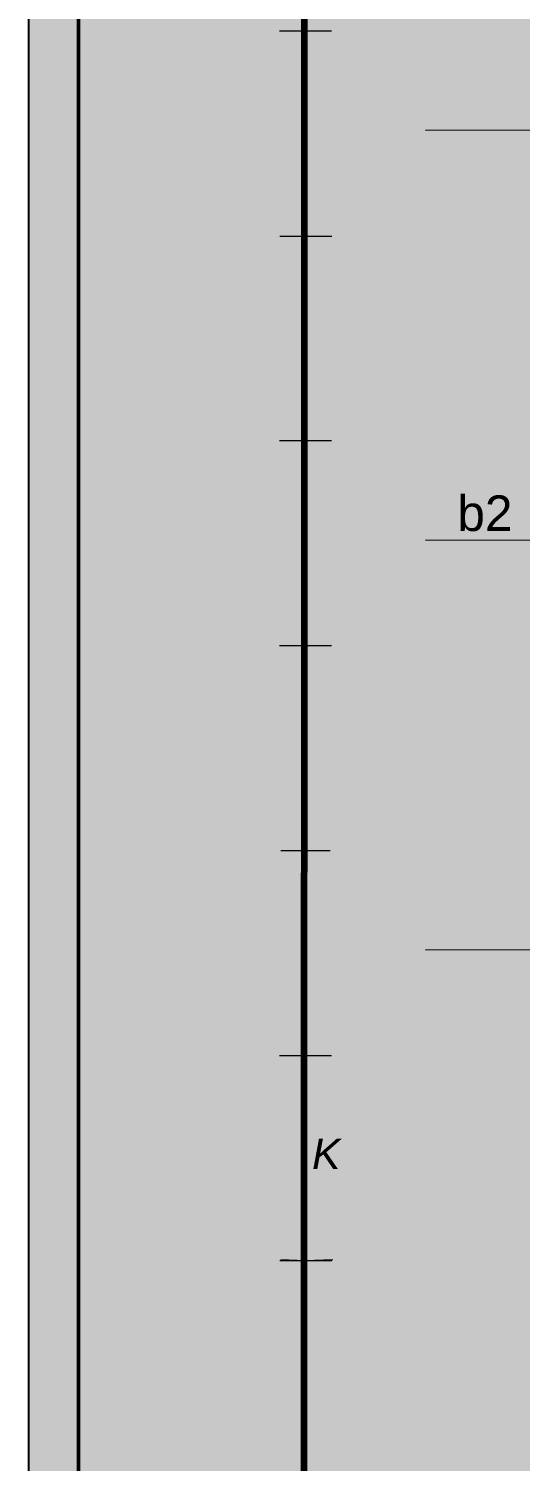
# Model space of a CAD drawing. Header units: millimetres. Extents: x 0 to 590, y 2 to 420.
# Drawn here: x 0 to 47.7, y 139.5 to 278.6 of the extents above; entities that cross this region are included whole.
import ezdxf
from ezdxf.xclip import XClip

# ---------------------------------------------------------------- set-up
doc = ezdxf.new("R2010")
doc.units = ezdxf.units.MM
doc.header["$MEASUREMENT"] = 0
doc.layers.get('0').update_dxf_attribs({"linetype": 'CONTINUOUS'})
doc.styles.add('Arial$001', font='arial.ttf', dxfattribs={"height": 3.452631})
doc.styles.add('Arial$201', font='ariali.ttf', dxfattribs={"oblique": 15, "height": 2.373684})

# ---------------------------------------------------------------- blocks, each defined once
blk = doc.blocks.new('MF28FC3F0')
at = {"true_color": 0xffffff}
for points in [[(0, 420.2), (0, 2.21), (590.35, 2.21), (590.35, 420.2)], [(0, 420.2), (0, 2.44), (590.35, 2.44), (590.35, 420.2)]]:
    blk.add_hatch(color=0, dxfattribs=at).paths.add_polyline_path(points)
blk = doc.blocks.new('MF28FC4B0')
at = {"color": 0, "linetype": 'Continuous', "lineweight": 50, "true_color": 0x000007}
blk.add_lwpolyline([(4.84, 400.38), (4.84, 7.48), (585.09, 7.48), (585.09, 400.38)], dxfattribs=at)

msp = doc.modelspace()

# ---------------------------------------------------------------- hatches: boundary and pattern name
at = {"true_color": 0x000007}
h = msp.add_hatch(color=0, dxfattribs=at)
h.paths.add_polyline_path([(42.12, 269.77), (41.79, 269.77), (41.79, 272.67), (42.15, 272.67), (42.15, 271.65), (42.15, 271.65), (42.17, 271.67), (42.19, 271.69), (42.21, 271.71), (42.23, 271.73), (42.25, 271.75), (42.27, 271.77), (42.29, 271.79), (42.31, 271.8), (42.33, 271.82), (42.36, 271.83), (42.38, 271.84), (42.4, 271.86), (42.43, 271.87), (42.45, 271.88), (42.48, 271.89), (42.5, 271.9), (42.53, 271.9), (42.55, 271.91), (42.58, 271.92), (42.61, 271.92), (42.64, 271.92), (42.67, 271.93), (42.7, 271.93), (42.73, 271.93), (42.73, 271.93), (42.74, 271.93), (42.76, 271.93), (42.77, 271.93), (42.79, 271.93), (42.8, 271.92), (42.82, 271.92), (42.83, 271.92), (42.85, 271.92), (42.86, 271.91), (42.88, 271.91), (42.89, 271.91), (42.91, 271.91), (42.92, 271.9), (42.94, 271.9), (42.96, 271.89), (42.97, 271.89), (42.99, 271.88), (43, 271.88), (43.02, 271.87), (43.03, 271.87), (43.05, 271.86), (43.06, 271.86), (43.08, 271.85), (43.09, 271.85), (43.1, 271.84), (43.12, 271.83), (43.13, 271.83), (43.15, 271.82), (43.16, 271.81), (43.17, 271.8), (43.19, 271.79), (43.2, 271.79), (43.21, 271.78), (43.22, 271.77), (43.24, 271.76), (43.25, 271.75), (43.26, 271.74), (43.27, 271.73), (43.28, 271.72), (43.29, 271.71), (43.3, 271.7), (43.31, 271.69), (43.32, 271.68), (43.33, 271.67), (43.34, 271.66), (43.35, 271.65), (43.36, 271.64), (43.37, 271.63), (43.37, 271.63), (43.38, 271.62), (43.39, 271.61), (43.4, 271.59), (43.41, 271.58), (43.42, 271.57), (43.43, 271.55), (43.43, 271.54), (43.44, 271.53), (43.45, 271.51), (43.46, 271.5), (43.47, 271.49), (43.47, 271.47), (43.48, 271.46), (43.49, 271.44), (43.49, 271.43), (43.5, 271.41), (43.51, 271.4), (43.51, 271.38), (43.52, 271.37), (43.53, 271.35), (43.53, 271.33), (43.54, 271.32), (43.55, 271.3), (43.55, 271.29), (43.55, 271.29), (43.56, 271.27), (43.56, 271.25), (43.56, 271.24), (43.57, 271.22), (43.57, 271.2), (43.57, 271.18), (43.58, 271.17), (43.58, 271.15), (43.58, 271.13), (43.58, 271.11), (43.59, 271.1), (43.59, 271.08), (43.59, 271.06), (43.59, 271.04), (43.59, 271.02), (43.6, 271.01), (43.6, 270.99), (43.6, 270.97), (43.6, 270.95), (43.6, 270.93), (43.6, 270.91), (43.6, 270.89), (43.6, 270.88), (43.6, 270.86), (43.6, 270.81), (43.6, 270.77), (43.6, 270.73), (43.59, 270.68), (43.59, 270.64), (43.58, 270.6), (43.58, 270.56), (43.57, 270.52), (43.57, 270.48), (43.56, 270.45), (43.55, 270.41), (43.54, 270.38), (43.53, 270.34), (43.51, 270.31), (43.5, 270.28), (43.49, 270.24), (43.47, 270.21), (43.45, 270.18), (43.44, 270.15), (43.42, 270.12), (43.4, 270.1), (43.38, 270.07), (43.36, 270.04), (43.34, 270.02), (43.32, 270), (43.3, 269.97), (43.27, 269.95), (43.25, 269.93), (43.23, 269.92), (43.2, 269.9), (43.18, 269.88), (43.16, 269.86), (43.13, 269.85), (43.11, 269.84), (43.08, 269.82), (43.05, 269.81), (43.03, 269.8), (43, 269.79), (42.97, 269.78), (42.94, 269.77), (42.91, 269.76), (42.88, 269.76), (42.85, 269.75), (42.82, 269.75), (42.79, 269.74), (42.76, 269.74), (42.73, 269.74), (42.7, 269.74), (42.66, 269.74), (42.63, 269.74), (42.61, 269.74), (42.58, 269.75), (42.55, 269.75), (42.52, 269.76), (42.49, 269.76), (42.47, 269.77), (42.44, 269.78), (42.42, 269.79), (42.39, 269.8), (42.37, 269.81), (42.35, 269.83), (42.32, 269.84), (42.3, 269.85), (42.28, 269.87), (42.26, 269.89), (42.24, 269.9), (42.22, 269.92), (42.2, 269.94), (42.18, 269.97), (42.16, 269.99), (42.14, 270.01), (42.12, 270.03), (42.12, 269.77), (42.12, 270.03)])
edge = h.paths.add_edge_path()
edge.add_spline(control_points=[(42.12, 270.84), (42.12, 270.59), (42.15, 270.41), (42.22, 270.3), (42.22, 270.3), (42.33, 270.12), (42.48, 270.02), (42.68, 270.02), (42.68, 270.02), (42.83, 270.02), (42.96, 270.08), (43.07, 270.23), (43.07, 270.23), (43.19, 270.36), (43.24, 270.56), (43.24, 270.82), (43.24, 270.82), (43.24, 271.1), (43.19, 271.3), (43.09, 271.43), (43.09, 271.43), (42.98, 271.57), (42.84, 271.63), (42.7, 271.63), (42.7, 271.63), (42.53, 271.63), (42.4, 271.57), (42.28, 271.43), (42.28, 271.43), (42.17, 271.29), (42.12, 271.1), (42.12, 270.84)], knot_values=[0, 0, 0, 0, 0.03125, 0.03125, 0.03125, 0.03125, 0.0625, 0.0625, 0.0625, 0.0625, 0.09375, 0.09375, 0.09375, 0.09375, 0.125, 0.125, 0.125, 0.125, 0.15625, 0.15625, 0.15625, 0.15625, 0.1875, 0.1875, 0.1875, 0.1875, 0.21875, 0.21875, 0.21875, 0.21875, 1, 1, 1, 1], degree=3, periodic=0)
for points in [[(45.03, 268.77), (44.74, 268.77), (44.74, 270.66), (44.74, 270.66), (44.73, 270.65), (44.72, 270.64), (44.71, 270.63), (44.7, 270.63), (44.69, 270.62), (44.67, 270.61), (44.66, 270.6), (44.65, 270.59), (44.64, 270.58), (44.63, 270.57), (44.62, 270.56), (44.61, 270.55), (44.6, 270.54), (44.59, 270.53), (44.57, 270.53), (44.56, 270.52), (44.55, 270.51), (44.54, 270.5), (44.52, 270.49), (44.51, 270.48), (44.5, 270.47), (44.49, 270.46), (44.47, 270.45), (44.46, 270.45), (44.46, 270.45), (44.44, 270.44), (44.43, 270.43), (44.41, 270.42), (44.4, 270.41), (44.39, 270.41), (44.37, 270.4), (44.36, 270.39), (44.34, 270.39), (44.33, 270.38), (44.32, 270.37), (44.3, 270.37), (44.29, 270.36), (44.27, 270.35), (44.26, 270.35), (44.25, 270.34), (44.24, 270.34), (44.22, 270.33), (44.21, 270.33), (44.2, 270.32), (44.19, 270.32), (44.18, 270.31), (44.17, 270.31), (44.15, 270.3), (44.14, 270.3), (44.14, 270.58), (44.14, 270.58), (44.16, 270.59), (44.18, 270.6), (44.2, 270.61), (44.22, 270.62), (44.24, 270.63), (44.26, 270.64), (44.28, 270.65), (44.3, 270.67), (44.32, 270.68), (44.34, 270.69), (44.36, 270.7), (44.38, 270.71), (44.39, 270.73), (44.41, 270.74), (44.43, 270.75), (44.45, 270.76), (44.46, 270.78), (44.48, 270.79), (44.5, 270.8), (44.51, 270.82), (44.53, 270.83), (44.54, 270.85), (44.56, 270.86), (44.57, 270.87), (44.57, 270.87), (44.59, 270.89), (44.6, 270.9), (44.62, 270.91), (44.63, 270.92), (44.65, 270.94), (44.66, 270.95), (44.68, 270.96), (44.69, 270.98), (44.7, 270.99), (44.71, 271), (44.72, 271.02), (44.73, 271.03), (44.75, 271.04), (44.76, 271.06), (44.77, 271.07), (44.77, 271.08), (44.78, 271.1), (44.79, 271.11), (44.8, 271.12), (44.81, 271.14), (44.82, 271.15), (44.82, 271.16), (44.83, 271.17), (44.84, 271.19), (45.03, 271.19), (45.03, 268.77), (45.03, 271.19)], [(27.65, 267), (28.24, 269.89), (30.33, 269.89), (30.26, 269.56), (28.57, 269.56), (28.37, 268.67), (30.03, 268.67), (29.97, 268.34), (28.3, 268.34), (28.09, 267.33), (29.92, 267.33), (29.85, 267)], [(27.63, 247.03), (28.24, 249.93), (30.12, 249.93), (30.05, 249.6), (28.55, 249.6), (28.35, 248.68), (29.88, 248.68), (29.8, 248.35), (28.29, 248.35), (28.01, 247.03)], [(28.77, 228.21), (28.83, 228.54), (30.1, 228.54), (29.85, 227.37), (29.85, 227.37), (29.83, 227.36), (29.81, 227.35), (29.79, 227.34), (29.77, 227.32), (29.75, 227.31), (29.73, 227.3), (29.7, 227.29), (29.68, 227.28), (29.66, 227.27), (29.64, 227.26), (29.62, 227.25), (29.59, 227.24), (29.57, 227.23), (29.55, 227.22), (29.52, 227.21), (29.5, 227.2), (29.48, 227.19), (29.45, 227.18), (29.43, 227.17), (29.41, 227.16), (29.38, 227.15), (29.36, 227.14), (29.33, 227.13), (29.31, 227.13), (29.31, 227.13), (29.28, 227.12), (29.26, 227.11), (29.23, 227.1), (29.2, 227.1), (29.18, 227.09), (29.15, 227.08), (29.13, 227.08), (29.1, 227.07), (29.07, 227.07), (29.05, 227.06), (29.02, 227.06), (29, 227.05), (28.97, 227.05), (28.95, 227.04), (28.92, 227.04), (28.9, 227.04), (28.87, 227.03), (28.85, 227.03), (28.82, 227.03), (28.8, 227.03), (28.77, 227.03), (28.75, 227.03), (28.72, 227.03), (28.7, 227.03), (28.65, 227.03), (28.6, 227.03), (28.55, 227.03), (28.5, 227.04), (28.45, 227.04), (28.41, 227.05), (28.36, 227.06), (28.32, 227.07), (28.28, 227.08), (28.24, 227.09), (28.2, 227.11), (28.16, 227.12), (28.12, 227.14), (28.08, 227.16), (28.04, 227.18), (28.01, 227.2), (27.97, 227.22), (27.94, 227.24), (27.91, 227.27), (27.88, 227.29), (27.85, 227.32), (27.82, 227.35), (27.79, 227.37), (27.76, 227.41), (27.74, 227.43), (27.72, 227.46), (27.7, 227.49), (27.68, 227.52), (27.66, 227.55), (27.64, 227.58), (27.63, 227.61), (27.61, 227.64), (27.6, 227.67), (27.58, 227.71), (27.57, 227.74), (27.56, 227.78), (27.55, 227.81), (27.54, 227.85), (27.53, 227.88), (27.53, 227.92), (27.52, 227.96), (27.51, 228), (27.51, 228.04), (27.5, 228.08), (27.5, 228.12), (27.5, 228.16), (27.5, 228.2), (27.5, 228.25), (27.5, 228.29), (27.5, 228.33), (27.5, 228.37), (27.5, 228.42), (27.51, 228.46), (27.51, 228.5), (27.52, 228.54), (27.52, 228.58), (27.53, 228.62), (27.54, 228.66), (27.55, 228.7), (27.56, 228.74), (27.57, 228.78), (27.58, 228.82), (27.59, 228.85), (27.6, 228.89), (27.62, 228.93), (27.63, 228.97), (27.64, 229), (27.66, 229.04), (27.68, 229.08), (27.69, 229.11), (27.71, 229.15), (27.73, 229.18), (27.75, 229.22), (27.77, 229.25), (27.79, 229.29), (27.81, 229.32), (27.83, 229.35), (27.85, 229.38), (27.87, 229.41), (27.89, 229.44), (27.91, 229.47), (27.94, 229.5), (27.96, 229.53), (27.99, 229.55), (28.01, 229.58), (28.03, 229.6), (28.06, 229.63), (28.09, 229.65), (28.11, 229.67), (28.14, 229.7), (28.16, 229.72), (28.19, 229.74), (28.22, 229.76), (28.25, 229.77), (28.28, 229.79), (28.3, 229.81), (28.33, 229.83), (28.36, 229.84), (28.39, 229.86), (28.42, 229.88), (28.45, 229.89), (28.48, 229.91), (28.51, 229.92), (28.55, 229.93), (28.58, 229.94), (28.61, 229.95), (28.64, 229.96), (28.67, 229.97), (28.71, 229.98), (28.74, 229.99), (28.77, 229.99), (28.8, 230), (28.84, 230.01), (28.87, 230.01), (28.91, 230.01), (28.94, 230.02), (28.97, 230.02), (29.01, 230.02), (29.04, 230.02), (29.08, 230.02), (29.1, 230.02), (29.13, 230.02), (29.16, 230.02), (29.18, 230.02), (29.21, 230.02), (29.23, 230.02), (29.26, 230.01), (29.28, 230.01), (29.31, 230.01), (29.33, 230), (29.35, 230), (29.38, 230), (29.4, 229.99), (29.42, 229.99), (29.44, 229.98), (29.47, 229.97), (29.49, 229.97), (29.51, 229.96), (29.53, 229.95), (29.55, 229.95), (29.58, 229.94), (29.6, 229.93), (29.62, 229.92), (29.64, 229.91), (29.66, 229.9), (29.68, 229.89), (29.7, 229.88), (29.72, 229.87), (29.74, 229.86), (29.75, 229.85), (29.77, 229.84), (29.79, 229.83), (29.81, 229.82), (29.83, 229.81), (29.84, 229.8), (29.86, 229.78), (29.87, 229.77), (29.89, 229.76), (29.9, 229.75), (29.92, 229.73), (29.93, 229.72), (29.95, 229.7), (29.96, 229.69), (29.97, 229.67), (29.98, 229.66), (30, 229.64), (30.01, 229.63), (30.02, 229.61), (30.03, 229.6), (30.04, 229.58), (30.05, 229.56), (30.06, 229.54), (30.07, 229.53), (30.08, 229.51), (30.08, 229.49), (30.09, 229.47), (30.1, 229.45), (30.11, 229.43), (30.12, 229.42), (30.13, 229.4), (30.13, 229.38), (30.14, 229.35), (30.15, 229.33), (30.15, 229.31), (30.16, 229.29), (30.17, 229.27), (30.17, 229.24), (30.18, 229.22), (30.18, 229.19), (30.19, 229.17), (30.19, 229.14), (30.2, 229.12), (29.82, 229.08), (29.82, 229.08), (29.81, 229.11), (29.81, 229.13), (29.8, 229.16), (29.8, 229.18), (29.79, 229.2), (29.79, 229.22), (29.78, 229.25), (29.77, 229.27), (29.76, 229.29), (29.75, 229.31), (29.74, 229.33), (29.73, 229.35), (29.72, 229.36), (29.71, 229.38), (29.7, 229.4), (29.69, 229.42), (29.67, 229.44), (29.66, 229.45), (29.65, 229.47), (29.63, 229.49), (29.62, 229.5), (29.6, 229.52), (29.59, 229.53), (29.57, 229.55), (29.57, 229.55), (29.56, 229.56), (29.54, 229.57), (29.52, 229.58), (29.5, 229.59), (29.49, 229.6), (29.47, 229.61), (29.45, 229.62), (29.43, 229.63), (29.41, 229.64), (29.39, 229.64), (29.37, 229.65), (29.35, 229.66), (29.33, 229.66), (29.31, 229.67), (29.29, 229.67), (29.26, 229.68), (29.24, 229.68), (29.22, 229.68), (29.2, 229.69), (29.17, 229.69), (29.15, 229.69), (29.13, 229.69), (29.1, 229.69), (29.08, 229.69), (29.05, 229.69), (29.02, 229.69), (29, 229.69), (28.97, 229.69), (28.95, 229.69), (28.92, 229.68), (28.9, 229.68), (28.87, 229.68), (28.84, 229.67), (28.82, 229.67), (28.79, 229.66), (28.77, 229.65), (28.74, 229.65), (28.72, 229.64), (28.7, 229.63), (28.67, 229.62), (28.65, 229.61), (28.62, 229.6), (28.6, 229.59), (28.58, 229.58), (28.55, 229.57), (28.53, 229.56), (28.51, 229.54), (28.49, 229.53), (28.49, 229.53), (28.46, 229.51), (28.44, 229.5), (28.42, 229.48), (28.4, 229.47), (28.38, 229.45), (28.36, 229.43), (28.34, 229.42), (28.32, 229.4), (28.3, 229.38), (28.28, 229.36), (28.26, 229.34), (28.24, 229.32), (28.22, 229.3), (28.21, 229.27), (28.19, 229.25), (28.17, 229.23), (28.16, 229.2), (28.14, 229.18), (28.13, 229.15), (28.11, 229.13), (28.1, 229.1), (28.08, 229.08), (28.07, 229.05), (28.06, 229.02), (28.06, 229.02), (28.04, 228.99), (28.03, 228.96), (28.02, 228.93), (28.01, 228.9), (27.99, 228.87), (27.98, 228.84), (27.97, 228.81), (27.96, 228.78), (27.95, 228.75), (27.95, 228.71), (27.94, 228.68), (27.93, 228.65), (27.93, 228.62), (27.92, 228.58), (27.91, 228.55), (27.91, 228.51), (27.91, 228.48), (27.9, 228.44), (27.9, 228.41), (27.9, 228.37), (27.89, 228.34), (27.89, 228.3), (27.89, 228.27), (27.89, 228.23), (27.89, 228.19), (27.89, 228.16), (27.9, 228.12), (27.9, 228.09), (27.9, 228.05), (27.91, 228.02), (27.91, 227.99), (27.92, 227.96), (27.92, 227.93), (27.93, 227.9), (27.94, 227.87), (27.94, 227.84), (27.95, 227.82), (27.96, 227.79), (27.97, 227.77), (27.99, 227.74), (28, 227.72), (28.01, 227.69), (28.02, 227.67), (28.04, 227.65), (28.05, 227.63), (28.07, 227.61), (28.09, 227.59), (28.11, 227.57), (28.13, 227.55), (28.14, 227.53), (28.16, 227.52), (28.18, 227.5), (28.21, 227.49), (28.23, 227.47), (28.25, 227.46), (28.27, 227.45), (28.29, 227.44), (28.32, 227.43), (28.34, 227.42), (28.37, 227.41), (28.39, 227.4), (28.42, 227.39), (28.44, 227.38), (28.47, 227.38), (28.5, 227.37), (28.52, 227.37), (28.55, 227.36), (28.58, 227.36), (28.61, 227.36), (28.64, 227.36), (28.67, 227.36), (28.7, 227.36), (28.73, 227.36), (28.76, 227.36), (28.79, 227.36), (28.83, 227.36), (28.86, 227.37), (28.89, 227.37), (28.92, 227.38), (28.96, 227.38), (28.99, 227.39), (29.02, 227.4), (29.06, 227.41), (29.09, 227.42), (29.12, 227.43), (29.16, 227.44), (29.19, 227.45), (29.23, 227.47), (29.26, 227.48), (29.3, 227.49), (29.33, 227.51), (29.37, 227.53), (29.4, 227.54), (29.44, 227.56), (29.47, 227.58), (29.51, 227.6), (29.64, 228.21), (28.77, 228.21), (29.64, 228.21)], [(26.89, 207.12), (27.5, 210.02), (27.88, 210.02), (27.63, 208.82), (29.13, 208.82), (29.37, 210.02), (29.75, 210.02), (29.16, 207.12), (28.77, 207.12), (29.06, 208.49), (27.56, 208.49), (27.27, 207.12)], [(27.97, 147.48), (28.57, 150.38), (28.96, 150.38), (28.42, 147.81), (29.93, 147.81), (29.85, 147.48)]]:
    msp.add_hatch(color=0, dxfattribs=at).paths.add_polyline_path(points)
h = msp.add_hatch(color=0, dxfattribs=at)
h.paths.add_polyline_path([(42.73, 189.14), (42.73, 192.04), (43.06, 192.04), (43.06, 191.76), (43.06, 191.76), (43.07, 191.77), (43.07, 191.79), (43.08, 191.8), (43.09, 191.81), (43.1, 191.83), (43.11, 191.84), (43.12, 191.85), (43.13, 191.86), (43.14, 191.87), (43.15, 191.88), (43.16, 191.9), (43.17, 191.91), (43.19, 191.92), (43.2, 191.93), (43.21, 191.93), (43.22, 191.94), (43.23, 191.95), (43.24, 191.96), (43.25, 191.97), (43.26, 191.98), (43.27, 191.98), (43.28, 191.99), (43.29, 192), (43.3, 192), (43.3, 192), (43.32, 192.01), (43.33, 192.02), (43.34, 192.02), (43.36, 192.03), (43.37, 192.03), (43.38, 192.04), (43.4, 192.04), (43.41, 192.05), (43.42, 192.05), (43.44, 192.06), (43.45, 192.06), (43.47, 192.06), (43.48, 192.07), (43.5, 192.07), (43.51, 192.07), (43.53, 192.08), (43.54, 192.08), (43.56, 192.08), (43.58, 192.08), (43.6, 192.08), (43.61, 192.09), (43.63, 192.09), (43.65, 192.09), (43.67, 192.09), (43.69, 192.09), (43.71, 192.09), (43.73, 192.08), (43.75, 192.08), (43.77, 192.08), (43.79, 192.08), (43.81, 192.07), (43.83, 192.07), (43.85, 192.07), (43.87, 192.06), (43.89, 192.06), (43.91, 192.05), (43.93, 192.04), (43.95, 192.04), (43.97, 192.03), (43.99, 192.02), (44, 192.01), (44.02, 192), (44.04, 191.99), (44.06, 191.98), (44.08, 191.97), (44.09, 191.96), (44.11, 191.95), (44.13, 191.94), (44.15, 191.93), (44.16, 191.92), (44.18, 191.91), (44.2, 191.89), (44.21, 191.88), (44.23, 191.87), (44.25, 191.85), (44.26, 191.84), (44.27, 191.83), (44.29, 191.81), (44.3, 191.8), (44.31, 191.78), (44.33, 191.76), (44.34, 191.75), (44.35, 191.73), (44.36, 191.71), (44.37, 191.7), (44.38, 191.68), (44.39, 191.66), (44.4, 191.64), (44.41, 191.62), (44.42, 191.6), (44.43, 191.58), (44.44, 191.56), (44.45, 191.54), (44.46, 191.51), (44.46, 191.49), (44.47, 191.47), (44.48, 191.45), (44.49, 191.42), (44.49, 191.4), (44.5, 191.38), (44.51, 191.36), (44.51, 191.33), (44.52, 191.31), (44.52, 191.29), (44.53, 191.26), (44.53, 191.24), (44.54, 191.22), (44.54, 191.19), (44.54, 191.17), (44.55, 191.15), (44.55, 191.12), (44.55, 191.1), (44.55, 191.07), (44.55, 191.05), (44.56, 191.02), (44.56, 191), (44.56, 190.97), (44.55, 190.95), (44.55, 190.92), (44.55, 190.89), (44.55, 190.87), (44.55, 190.84), (44.54, 190.82), (44.54, 190.79), (44.54, 190.77), (44.53, 190.74), (44.53, 190.72), (44.52, 190.69), (44.52, 190.67), (44.51, 190.65), (44.51, 190.62), (44.5, 190.6), (44.49, 190.58), (44.49, 190.55), (44.48, 190.53), (44.47, 190.51), (44.46, 190.49), (44.46, 190.47), (44.45, 190.44), (44.44, 190.42), (44.43, 190.4), (44.42, 190.38), (44.41, 190.36), (44.4, 190.34), (44.38, 190.32), (44.37, 190.3), (44.36, 190.28), (44.35, 190.26), (44.33, 190.24), (44.32, 190.22), (44.31, 190.21), (44.29, 190.19), (44.28, 190.17), (44.26, 190.16), (44.25, 190.14), (44.23, 190.13), (44.22, 190.11), (44.2, 190.1), (44.18, 190.09), (44.17, 190.07), (44.15, 190.06), (44.13, 190.05), (44.11, 190.04), (44.09, 190.03), (44.08, 190.02), (44.06, 190.01), (44.04, 189.99), (44.02, 189.98), (44, 189.98), (43.98, 189.97), (43.96, 189.96), (43.95, 189.95), (43.93, 189.94), (43.91, 189.94), (43.89, 189.93), (43.87, 189.93), (43.85, 189.92), (43.83, 189.92), (43.81, 189.91), (43.79, 189.91), (43.77, 189.91), (43.75, 189.9), (43.73, 189.9), (43.71, 189.9), (43.69, 189.9), (43.67, 189.9), (43.65, 189.9), (43.63, 189.9), (43.62, 189.9), (43.6, 189.9), (43.59, 189.9), (43.58, 189.9), (43.56, 189.9), (43.55, 189.9), (43.53, 189.9), (43.52, 189.9), (43.51, 189.9), (43.49, 189.91), (43.48, 189.91), (43.46, 189.91), (43.45, 189.91), (43.44, 189.92), (43.43, 189.92), (43.41, 189.92), (43.4, 189.93), (43.39, 189.93), (43.38, 189.94), (43.36, 189.94), (43.35, 189.95), (43.34, 189.95), (43.33, 189.96), (43.32, 189.96), (43.31, 189.97), (43.3, 189.98), (43.28, 189.98), (43.27, 189.99), (43.26, 190), (43.25, 190), (43.24, 190.01), (43.23, 190.02), (43.22, 190.03), (43.21, 190.03), (43.2, 190.04), (43.19, 190.05), (43.18, 190.06), (43.17, 190.07), (43.16, 190.07), (43.15, 190.08), (43.14, 190.09), (43.13, 190.1), (43.13, 190.11), (43.12, 190.12), (43.11, 190.13), (43.1, 190.14), (43.1, 190.15), (43.09, 190.16), (43.09, 189.14), (42.73, 189.14), (43.09, 189.14)])
edge = h.paths.add_edge_path()
edge.add_spline(control_points=[(43.06, 190.97), (43.06, 190.7), (43.11, 190.51), (43.22, 190.37), (43.22, 190.37), (43.32, 190.24), (43.45, 190.18), (43.62, 190.18), (43.62, 190.18), (43.77, 190.18), (43.9, 190.24), (44.01, 190.37), (44.01, 190.37), (44.13, 190.52), (44.18, 190.72), (44.18, 191), (44.18, 191), (44.18, 191.26), (44.13, 191.48), (44.01, 191.61), (44.01, 191.61), (43.91, 191.74), (43.78, 191.81), (43.63, 191.81), (43.63, 191.81), (43.47, 191.81), (43.34, 191.72), (43.22, 191.59), (43.22, 191.59), (43.11, 191.44), (43.06, 191.25), (43.06, 190.97)], knot_values=[0, 0, 0, 0, 0.03125, 0.03125, 0.03125, 0.03125, 0.0625, 0.0625, 0.0625, 0.0625, 0.09375, 0.09375, 0.09375, 0.09375, 0.125, 0.125, 0.125, 0.125, 0.15625, 0.15625, 0.15625, 0.15625, 0.1875, 0.1875, 0.1875, 0.1875, 0.21875, 0.21875, 0.21875, 0.21875, 1, 1, 1, 1], degree=3, periodic=0)
h = msp.add_hatch(color=0, dxfattribs=at)
edge = h.paths.add_edge_path()
edge.add_line((27.83, 188.25), (28.19, 188.28))
edge.add_spline(control_points=[(28.19, 188.28), (28.17, 188.17), (28.16, 188.09), (28.16, 188.04), (28.16, 188.04), (28.16, 187.92), (28.19, 187.84), (28.25, 187.77), (28.25, 187.77), (28.32, 187.71), (28.42, 187.67), (28.53, 187.67), (28.53, 187.67), (28.62, 187.67), (28.7, 187.71), (28.77, 187.74), (28.77, 187.74), (28.83, 187.77), (28.88, 187.84), (28.93, 187.92), (28.93, 187.92), (28.95, 187.99), (28.98, 188.09), (29.01, 188.25)], knot_values=[0, 0, 0, 0, 0.041667, 0.041667, 0.041667, 0.041667, 0.083333, 0.083333, 0.083333, 0.083333, 0.125, 0.125, 0.125, 0.125, 0.166667, 0.166667, 0.166667, 0.166667, 0.208333, 0.208333, 0.208333, 0.208333, 1, 1, 1, 1], degree=3, periodic=0)
edge.add_line((29.01, 188.25), (29.46, 190.31))
edge.add_line((29.46, 190.31), (29.84, 190.31))
edge.add_line((29.84, 190.31), (29.39, 188.18))
edge.add_spline(control_points=[(29.39, 188.18), (29.33, 187.89), (29.23, 187.67), (29.08, 187.56), (29.08, 187.56), (28.95, 187.43), (28.75, 187.36), (28.53, 187.36), (28.53, 187.36), (28.29, 187.36), (28.11, 187.41), (27.99, 187.53), (27.99, 187.53), (27.86, 187.64), (27.81, 187.79), (27.81, 187.99), (27.81, 187.99), (27.81, 188.09), (27.81, 188.17), (27.83, 188.25)], knot_values=[0, 0, 0, 0, 0.05, 0.05, 0.05, 0.05, 0.1, 0.1, 0.1, 0.1, 0.15, 0.15, 0.15, 0.15, 0.2, 0.2, 0.2, 0.2, 1, 1, 1, 1], degree=3, periodic=0)

# ---------------------------------------------------------------- linework, layer by layer
at = {"color": 0, "linetype": 'Continuous', "lineweight": 100, "true_color": 0x000007}
msp.add_lwpolyline([(26.76, 365.83), (26.72, 27.55), (26.72, 27.55)], dxfattribs=at)
at = {"color": 0, "linetype": 'Continuous', "lineweight": 20, "true_color": 0x000007}
for points in [[(24.35, 278.37), (29.41, 278.37), (29.41, 278.37)], [(38.51, 268.73), (127.92, 268.85), (127.92, 268.85)], [(29.44, 258.39), (24.39, 258.39), (24.39, 258.39)], [(24.35, 238.59), (29.41, 238.59), (29.41, 238.59)], [(38.51, 228.94), (127.92, 228.92), (127.92, 228.92)], [(24.35, 218.69), (29.41, 218.69), (29.41, 218.69)], [(24.48, 198.8), (29.28, 198.8), (29.28, 198.8)], [(38.51, 189.16), (127.92, 189.25), (127.92, 189.25)], [(24.35, 178.9), (29.41, 178.9), (29.41, 178.9)], [(24.39, 159.01), (29.44, 159.01), (29.44, 159.01)], [(24.48, 159.09), (26.84, 159.01), (29.54, 159.09)]]:
    msp.add_lwpolyline(points, dxfattribs=at)

# ---------------------------------------------------------------- block references
at = {"color": 0, "true_color": 0xffffff}
ref = msp.add_blockref('MF28FC3F0', (0, 0), dxfattribs=at)
XClip(ref).set_block_clipping_path([(0, 2.1075862069), (590.3875862069, 420.2)])
ref = msp.add_blockref('MF28FC4B0', (0, 0), dxfattribs=at)
XClip(ref).set_block_clipping_path([(0, 2.3710344828), (590.3875862069, 420.2)])

# ---------------------------------------------------------------- texts
at = {"color": 0, "true_color": 0x000007}
for s, height, style, p in [('b2', 3.453, 'Arial$001', (41.61, 229.81)), ('K', 2.95, 'Arial$201', (27.51, 167.88))]:
    msp.add_text(s, height=height, dxfattribs=dict(at, style=style)).set_placement(p)

doc.saveas('drawing.dxf')
